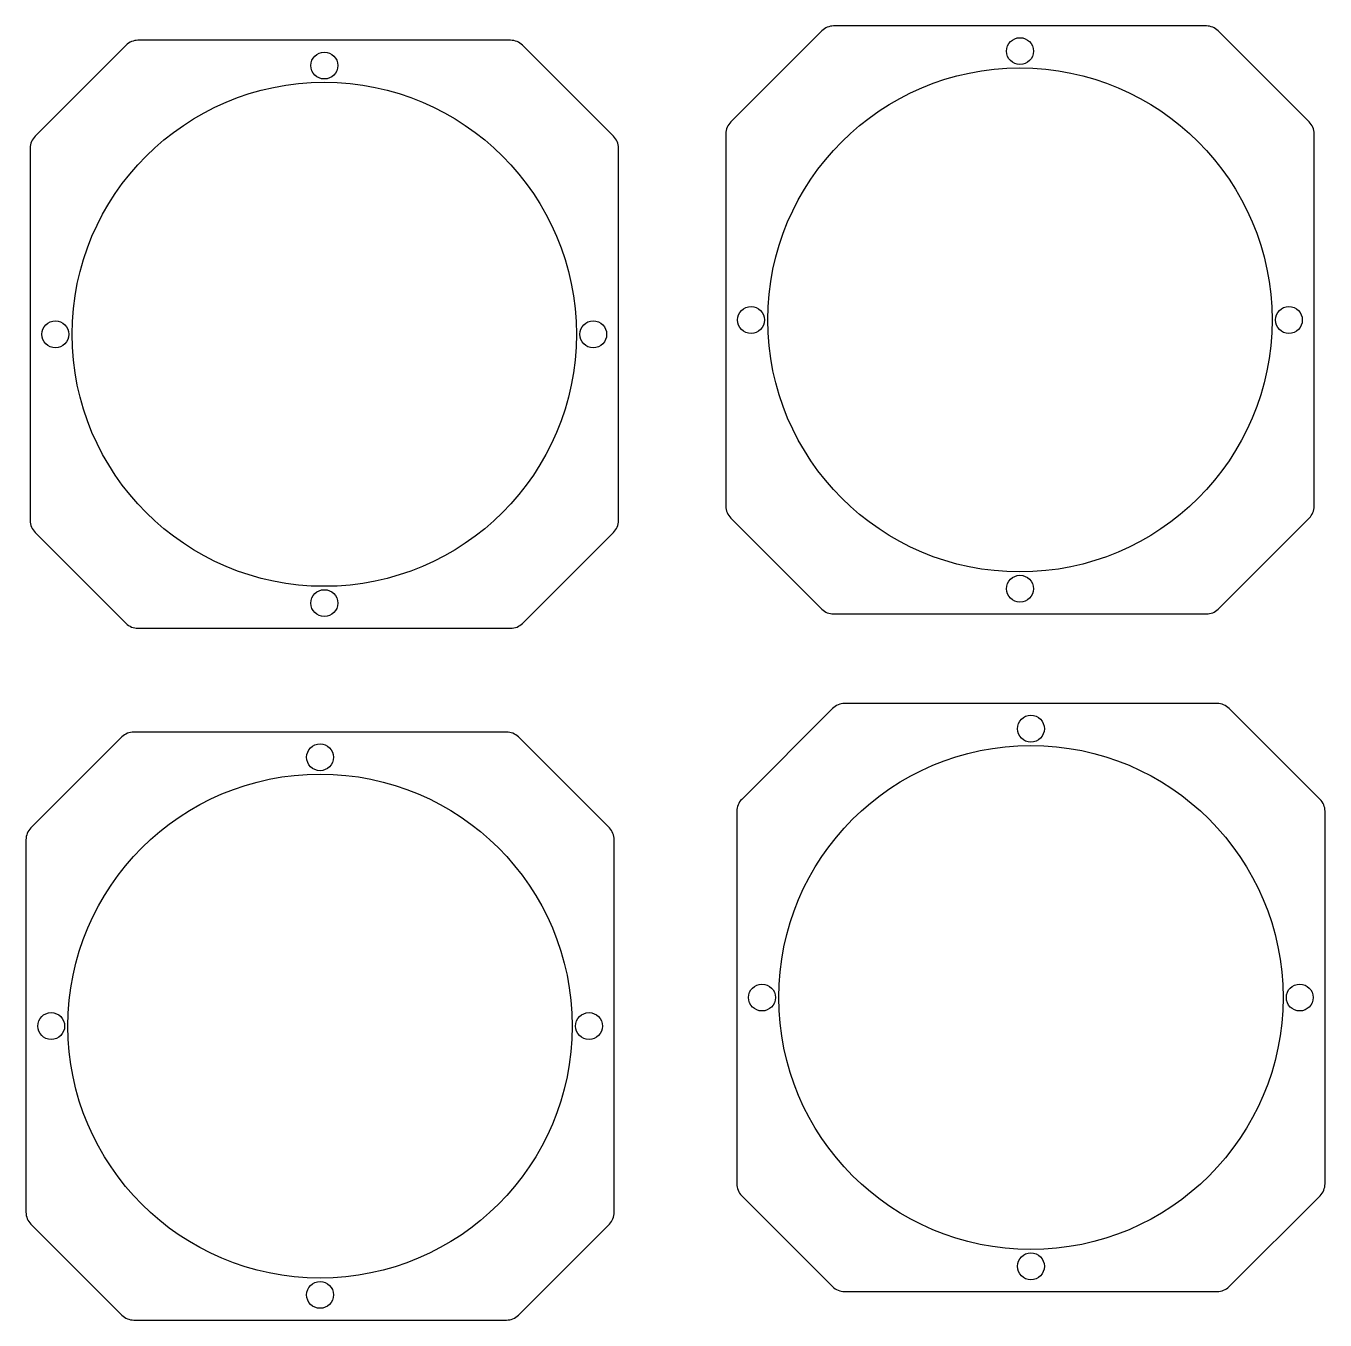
# Model space of a CAD drawing. Header units: millimetres. Extents: x -35 to 119, y -117 to 37.
import ezdxf

# ---------------------------------------------------------------- set-up
doc = ezdxf.new("R2010")
doc.units = ezdxf.units.MM

msp = doc.modelspace()

# ---------------------------------------------------------------- linework, layer by layer
for points in [[(48.37, 25.29, 0.198912), (47.78, 23.88), (47.78, -20.46, 0.198912), (48.37, -21.88), (59.2, -32.71, 0.198912), (60.61, -33.29), (104.96, -33.29, 0.198912), (106.37, -32.71), (117.2, -21.88, 0.198912), (117.78, -20.46), (117.78, 23.88, 0.198912), (117.2, 25.29), (106.37, 36.12, 0.198912), (104.96, 36.71), (60.61, 36.71, 0.198912), (59.2, 36.12)], [(-34.41, 23.59, 0.198912), (-35, 22.17), (-35, -22.17, 0.198912), (-34.41, -23.59), (-23.59, -34.41, 0.198912), (-22.17, -35), (22.17, -35, 0.198912), (23.59, -34.41), (34.41, -23.59, 0.198912), (35, -22.17), (35, 22.17, 0.198912), (34.41, 23.59), (23.59, 34.41, 0.198912), (22.17, 35), (-22.17, 35, 0.198912), (-23.59, 34.41)], [(49.67, -55.37, 0.198912), (49.08, -56.78), (49.08, -101.12, 0.198912), (49.67, -102.54), (60.49, -113.37, 0.198912), (61.91, -113.95), (106.25, -113.95, 0.198912), (107.67, -113.37), (118.49, -102.54, 0.198912), (119.08, -101.12), (119.08, -56.78, 0.198912), (118.49, -55.37), (107.67, -44.54, 0.198912), (106.25, -43.95), (61.91, -43.95, 0.198912), (60.49, -44.54)], [(-34.91, -58.76, 0.198912), (-35.5, -60.17), (-35.5, -104.52, 0.198912), (-34.91, -105.93), (-24.08, -116.76, 0.198912), (-22.67, -117.35), (21.67, -117.35, 0.198912), (23.09, -116.76), (33.92, -105.93, 0.198912), (34.5, -104.52), (34.5, -60.17, 0.198912), (33.92, -58.76), (23.09, -47.93, 0.198912), (21.67, -47.35), (-22.67, -47.35, 0.198912), (-24.08, -47.93)]]:
    msp.add_lwpolyline(points, format="xyb", close=True)
for centre, radius in [((82.78, 33.71), 1.6), ((0, 32), 1.6), ((82.78, 1.71), 30), ((0, 0), 30), ((50.78, 1.71), 1.6), ((114.78, 1.71), 1.6), ((-32, 0), 1.6), ((32, 0), 1.6), ((82.78, -30.29), 1.6), ((0, -32), 1.6), ((84.08, -46.95), 1.6), ((-0.5, -50.35), 1.6), ((84.08, -78.95), 30), ((-0.5, -82.35), 30), ((52.08, -78.95), 1.6), ((116.08, -78.95), 1.6), ((-32.5, -82.35), 1.6), ((31.5, -82.35), 1.6), ((84.08, -110.95), 1.6), ((-0.5, -114.35), 1.6)]:
    msp.add_circle(centre, radius)

doc.saveas('drawing.dxf')
